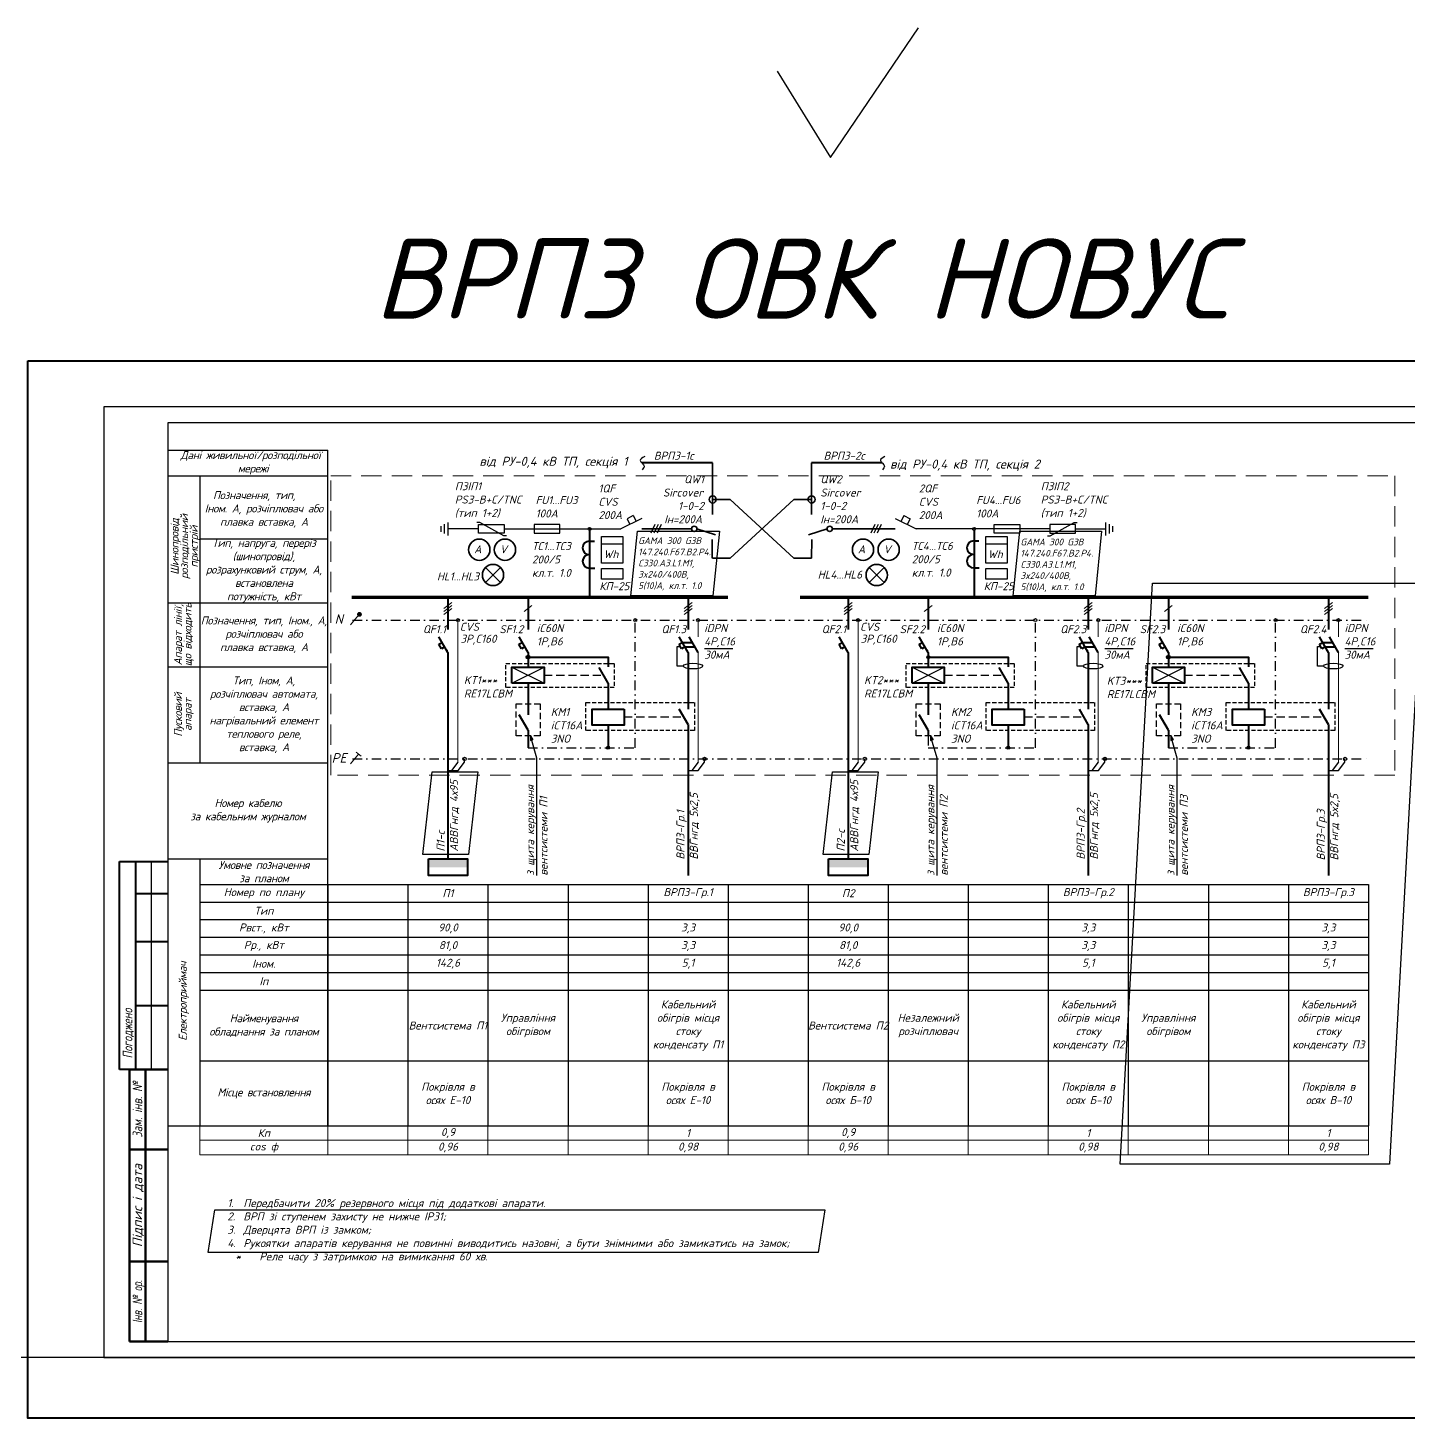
# Model space of a CAD drawing. Header units: millimetres. Extents: x -122434 to 1506205, y -201405 to 386015.
# Drawn here: x 105459 to 148573, y 152711 to 196144 of the extents above; entities that cross this region are included whole.
import ezdxf
from ezdxf.enums import TextEntityAlignment as Align

# ---------------------------------------------------------------- set-up
doc = ezdxf.new("R2010")
doc.units = ezdxf.units.MM
doc.linetypes.add('DASHDOTX2', pattern=[2, 1, -0.5, 0, -0.5])
doc.linetypes.add('DASHED', pattern=[9.525, 6.35, -3.175])
doc.layers.get('Defpoints').update_dxf_attribs({"color": 4})
for name, color, linetype in [('Cхема', 7, 'Continuous'), ('E_Зміни', 7, 'Continuous'), ('Схема', 7, 'Continuous')]:
    doc.layers.add(name, color=color, linetype=linetype)
doc.layers.add('Рамка внешняя', color=4, linetype='Continuous', lineweight=30, plot=False)
doc.styles.add('GOST 2.304', font='isocpeui.ttf')
doc.styles.add('ICO', font='isocpeui.ttf')
doc.styles.add('ГОСТ 2.304', font='isocpeui.ttf')
doc.styles.add('СГЕНЕРИР_СТИЛЬ_7', font='isocpeui.ttf')

# ---------------------------------------------------------------- blocks, each defined once
blk = doc.blocks.new('*T50')
at = {"color": 0, "lineweight": -2, "transparency": 16777216}
for p, q in [((0, 0), (4000, 0)), ((0, 0), (0, -7540)), ((4000, 0), (4000, -7540)), ((9000, 0), (14000, 0)), ((11500, 0), (11500, -7540)), ((14000, 0), (14000, -7540)), ((21500, 0), (26500, 0)), ((24000, 0), (24000, -7540)), ((26500, 0), (26500, -7540)), ((29000, 0), (34000, 0)), ((31500, 0), (31500, -7540)), ((34000, 0), (34000, -7540)), ((0, -550), (36500, -550)), ((6500, -550), (6500, -2200)), ((9000, -550), (9000, -2200)), ((16500, -550), (16500, -2200)), ((19000, -550), (19000, -2200)), ((21500, -550), (21500, -2200)), ((29000, -550), (29000, -2200)), ((36500, -550), (36500, -2200)), ((0, -1100), (36500, -1100)), ((0, -1650), (36500, -1650)), ((0, -2200), (36500, -2200)), ((0, -2750), (4000, -2750)), ((6500, -2750), (6500, -7540)), ((9000, -2750), (14000, -2750)), ((9000, -2750), (9000, -7540)), ((16500, -2750), (16500, -7540)), ((19000, -2750), (19000, -5515)), ((21500, -2750), (26500, -2750)), ((21500, -2750), (21500, -7540)), ((29000, -2750), (34000, -2750)), ((29000, -2750), (29000, -7540)), ((36500, -2750), (36500, -7540)), ((0, -3300), (36500, -3300)), ((0, -5515), (19000, -5515)), ((21500, -5515), (36500, -5515)), ((0, -7540), (36500, -7540))]:
    blk.add_line(p, q, dxfattribs=at)
at = {"color": 0, "linetype": 'ByBlock', "lineweight": -2, "transparency": 16777216}
for p, q in [((4000, 0), (9000, 0)), ((6500, 0), (6500, -550)), ((9000, 0), (9000, -550)), ((14000, 0), (21500, 0)), ((16500, 0), (16500, -550)), ((19000, 0), (19000, -550)), ((21500, 0), (21500, -550)), ((26500, 0), (29000, 0)), ((29000, 0), (29000, -550)), ((34000, 0), (36500, 0)), ((36500, 0), (36500, -550)), ((6500, -2200), (6500, -2750)), ((9000, -2200), (9000, -2750)), ((16500, -2200), (16500, -2750)), ((19000, -2200), (19000, -2750)), ((21500, -2200), (21500, -2750)), ((29000, -2200), (29000, -2750)), ((36500, -2200), (36500, -2750)), ((4000, -2750), (9000, -2750)), ((14000, -2750), (21500, -2750)), ((26500, -2750), (29000, -2750)), ((34000, -2750), (36500, -2750)), ((19000, -5515), (21500, -5515)), ((19000, -5515), (19000, -7540))]:
    blk.add_line(p, q, dxfattribs=at)
at = {"layer": 'Defpoints', "color": 8, "linetype": 'ByBlock', "lineweight": 0, "transparency": 16777216}
for p, q in [((0, -7540), (0, -8447)), ((4000, -7540), (4000, -8447)), ((6500, -7540), (6500, -8447)), ((9000, -7540), (9000, -8447)), ((11500, -7540), (11500, -8447)), ((14000, -7540), (14000, -8447)), ((16500, -7540), (16500, -8447)), ((19000, -7540), (19000, -8447)), ((21500, -7540), (21500, -8447)), ((24000, -7540), (24000, -8447)), ((26500, -7540), (26500, -8447)), ((29000, -7540), (29000, -8447)), ((31500, -7540), (31500, -8447)), ((34000, -7540), (34000, -8447)), ((36500, -7540), (36500, -8447)), ((0, -7994), (36500, -7994)), ((0, -8447), (36500, -8447))]:
    blk.add_line(p, q, dxfattribs=at)
at = {"color": 0, "transparency": 16777216, "char_height": 250, "attachment_point": 5, "style": 'ГОСТ 2.304'}
for s, insert, width in [('Номер по плану', (2000, -275), 3880), ('П1', (7750, -275), 2380), ('ВРП3-Гр.1', (15250, -275), 2380), ('П2', (20250, -275), 2380), ('ВРП3-Гр.2', (27750, -275), 2380), ('ВРП3-Гр.3', (35250, -275), 2380), ('Тип', (2000, -825), 3880), ('Рвст., кВт', (2000, -1375), 3880), ('90,0', (7750, -1375), 2380), ('3,3', (15250, -1375), 2380), ('90,0', (20250, -1375), 2380), ('3,3', (27750, -1375), 2380), ('3,3', (35250, -1375), 2380), ('Рр., кВт', (2000, -1925), 3880), ('81,0', (7750, -1925), 2380), ('3,3', (15250, -1925), 2380), ('81,0', (20250, -1925), 2380), ('3,3', (27750, -1925), 2380), ('3,3', (35250, -1925), 2380), ('Іном.', (2000, -2475), 3880), ('142,6', (7750, -2475), 2380), ('5,1', (15250, -2475), 2380), ('142,6', (20250, -2475), 2380), ('5,1', (27750, -2475), 2380), ('5,1', (35250, -2475), 2380), ('Іп', (2000, -3025), 3880), ('Кабельний обігрів місця стоку конденсату П1', (15250, -4408), 2380), ('Кабельний обігрів місця стоку конденсату П2', (27750, -4408), 2380), ('Кабельний обігрів місця стоку конденсату П3', (35250, -4408), 2380), ('{\\T0.95;\\C7;Найменування обладнання за планом}', (2000, -4408), 3880), ('Вентсистема П1', (7750, -4408), 2380), ('Управління обігрівом ', (10250, -4408), 2380), ('Вентсистема П2', (20250, -4408), 2380), ('Незалежний розчіплювач', (22750, -4408), 2380), ('Управління обігрівом ', (30250, -4408), 2380), ('{\\T0.95;\\C7;Місце встановлення}', (2000, -6528), 3880), ('Покрівля в осях E-10', (7750, -6528), 2380), ('Покрівля в осях E-10', (15250, -6528), 2380), ('Покрівля в осях Б-10', (20250, -6528), 2380), ('Покрівля в осях Б-10', (27750, -6528), 2380), ('Покрівля в осях В-10', (35250, -6528), 2380)]:
    blk.add_mtext(s, dxfattribs=dict(at, insert=insert, width=width))
at = {"color": 7, "true_color": 0xffffff, "transparency": 16777216, "char_height": 250, "attachment_point": 5, "style": 'ГОСТ 2.304'}
for s, insert, width in [('Кп', (2000, -7767), 3880), ('0,9', (7750, -7767), 2380), ('1', (15250, -7767), 2380), ('0,9', (20250, -7767), 2380), ('1', (27750, -7767), 2380), ('1', (35250, -7767), 2380), ('cos ф', (2000, -8220), 3880), ('0,96', (7750, -8220), 2380), ('0,98', (15250, -8220), 2380), ('0,96', (20250, -8220), 2380), ('0,98', (27750, -8220), 2380), ('0,98', (35250, -8220), 2380)]:
    blk.add_mtext(s, dxfattribs=dict(at, insert=insert, width=width))
blk = doc.blocks.new('*U160')
at = {"color": 0, "lineweight": 40}
for p, q in [((0, 0), (0, -1005)), ((0, -1720), (-280, -1240)), ((-284, -1468), (-180, -1408)), ((-204, -1607), (-284, -1468)), ((-100, -1547), (-204, -1607))]:
    blk.add_line(p, q, dxfattribs=at)
at = {"color": 0, "lineweight": 13}
for p, q in [((-124, -348), (124, -163)), ((-124, -441), (124, -256)), ((-124, -533), (124, -348))]:
    blk.add_line(p, q, dxfattribs=at)
at = {"color": 0, "lineweight": 9}
for p, q in [((311, -711), (311, -1240)), ((311, -1240), (311, -1720)), ((311, -2461), (311, -1720)), ((311, -2941), (311, -2461)), ((311, -5151), (311, -2941))]:
    blk.add_line(p, q, dxfattribs=at)
at = {"lineweight": 40}
for p, q in [((0, -1720), (0, -2226)), ((0, -2226), (0, -2941)), ((0, -2941), (0, -4529))]:
    blk.add_line(p, q, dxfattribs=at)
at = {"color": 0}
blk.add_circle((311, -711), 46.3, dxfattribs=at)
at = {"color": 0, "lineweight": 40}
blk.add_point((-37, -1659), dxfattribs=at)
at = {"lineweight": 50, "style": 'ГОСТ 2.304'}
for tag, p in [('ТYPE', (369, -1046)), ('CURRENT', (391, -1419))]:
    blk.add_attdef(tag, p, '', height=250, dxfattribs=at)
at = {"style": 'ГОСТ 2.304'}
blk.add_attdef('QF', text='', height=250, dxfattribs=at).set_placement((-61, -997), align=Align.MIDDLE_RIGHT)
blk = doc.blocks.new('Рамка А4х3')
at = {"lineweight": 40}
for p, q in [((4.94, 90), (4.94, 155)), ((4.94, 155), (19.94, 155)), ((9.94, 155), (9.94, 90)), ((9.94, 145), (19.94, 145)), ((9.94, 130), (19.94, 130)), ((9.94, 110), (19.94, 110)), ((19.94, 90), (4.94, 90))]:
    blk.add_line(p, q, dxfattribs=at)
at = {"lineweight": 25}
blk.add_line((14.94, 90), (14.94, 155), dxfattribs=at)
at = {"linetype": 'Continuous', "lineweight": 60}
for p, q in [((8, 5), (8, 90)), ((8, 90), (20, 90)), ((8, 90), (20, 90)), ((13, 5), (13, 90)), ((8, 65), (20, 65)), ((8, 30), (20, 30)), ((20, 5), (8, 5))]:
    blk.add_line(p, q, dxfattribs=at)
at = {"lineweight": 30, "ltscale": 100}
blk.add_lwpolyline([(20, 5), (625, 5), (625, 292), (20, 292)], close=True, dxfattribs=at)
at = {"layer": 'Рамка внешняя', "ltscale": 100}
blk.add_lwpolyline([(0, 0), (630, 0), (630, 297), (0, 297)], close=True, dxfattribs=at)
at = {"linetype": 'Continuous', "lineweight": 25, "style": 'СГЕНЕРИР_СТИЛЬ_7'}
for s, width, p in [('Погоджено', 0.8, (7.44, 101.27)), ('Зам. інв. №', 0.8, (10.5, 77.5)), ('Інв. № ор.', 0.7, (10.5, 17.5))]:
    blk.add_text(s, height=3, rotation=90, dxfattribs=dict(at, width=width)).set_placement(p, align=Align.MIDDLE_CENTER)
blk.add_text('Підпис і дата', height=3, rotation=90, dxfattribs=at).set_placement((10.5, 47.5), align=Align.MIDDLE_CENTER)
at = {"layer": 'Схема', "linetype": 'Continuous', "style": 'ГОСТ 2.304'}
blk.add_text('А4х3', height=2.5, dxfattribs=at).set_placement((606.77, 1.24))

msp = doc.modelspace()

# ---------------------------------------------------------------- hatches: boundary and pattern name
at = {"lineweight": 40}
h = msp.add_hatch(color=256, dxfattribs=at)
h.dxf.hatch_style = 1
h.paths.add_polyline_path([(117969, 170185), (117969, 169922), (119194, 169922), (119194, 170185)])
h = msp.add_hatch(color=256, dxfattribs=at)
h.dxf.hatch_style = 1
h.paths.add_polyline_path([(130469, 170185), (130469, 169922), (131694, 169922), (131694, 170185)])

# ---------------------------------------------------------------- linework, layer by layer
at = {"color": 7, "ltscale": 300}
for p, q in [((109832, 182952), (109832, 161842)), ((109832, 182952), (114832, 182952)), ((114832, 161842), (114832, 182952)), ((109832, 182152), (114832, 182152)), ((110832, 182152), (110832, 178185)), ((110832, 180185), (114832, 180185)), ((109832, 178185), (114832, 178185)), ((110832, 178185), (110832, 176185)), ((109832, 176185), (114832, 176185)), ((110832, 176185), (110832, 173185)), ((109832, 173185), (114832, 173185)), ((109832, 170185), (114832, 170185)), ((110832, 170185), (110832, 161842)), ((109832, 161842), (114832, 161842))]:
    msp.add_line(p, q, dxfattribs=at)
at = {"lineweight": 40, "ltscale": 300}
for p, q in [((126842, 182552), (124638, 182552)), ((132141, 182552), (129938, 182552)), ((123007, 180445), (123007, 178354)), ((135012, 180445), (135012, 178354)), ((121082, 178354), (121082, 177350)), ((133582, 178354), (133582, 177350)), ((141082, 178354), (141082, 177350)), ((120798, 176886), (120902, 176946)), ((120878, 176748), (120798, 176886)), ((121082, 176634), (120802, 177114)), ((120982, 176808), (120878, 176748)), ((133298, 176886), (133402, 176946)), ((133378, 176748), (133298, 176886)), ((133582, 176634), (133302, 177114)), ((133482, 176808), (133378, 176748)), ((140798, 176886), (140902, 176946)), ((140878, 176748), (140798, 176886)), ((141082, 176634), (140802, 177114)), ((140982, 176808), (140878, 176748)), ((121082, 176634), (121082, 176176)), ((133582, 176634), (133582, 176176)), ((141082, 176634), (141082, 176176)), ((123582, 175676), (123302, 176156)), ((136082, 175676), (135802, 176156)), ((143582, 175676), (143302, 176156)), ((121082, 175676), (121082, 174686)), ((123582, 175676), (123582, 174863)), ((133582, 175676), (133582, 174686)), ((136082, 175676), (136082, 174863)), ((141082, 175676), (141082, 174686)), ((143582, 175676), (143582, 174863)), ((121082, 174206), (120802, 174686)), ((126082, 174383), (125802, 174863)), ((133582, 174206), (133302, 174686)), ((138582, 174383), (138302, 174863)), ((141082, 174206), (140802, 174686)), ((146082, 174383), (145802, 174863)), ((121082, 174206), (121082, 173656)), ((123582, 174363), (123582, 173656)), ((126082, 174383), (126082, 169659)), ((133582, 174206), (133582, 174026)), ((136082, 174363), (136082, 173656)), ((138582, 174383), (138582, 169659)), ((141082, 174206), (141082, 173656)), ((143582, 174363), (143582, 173656)), ((146082, 174383), (146082, 169659)), ((118582, 173825), (118582, 170185)), ((131082, 173825), (131082, 170185)), ((117969, 170185), (119194, 170185)), ((130469, 170185), (131694, 170185))]:
    msp.add_line(p, q, dxfattribs=at)
at = {"color": 7, "lineweight": 30, "ltscale": 300}
for p, q in [((119574, 180693), (119485, 180693)), ((120324, 180279), (119574, 180693)), ((137395, 180279), (138144, 180693)), ((138144, 180693), (138234, 180693)), ((119535, 180492), (118591, 180492)), ((120413, 180279), (120324, 180279)), ((120335, 180492), (123984, 180492)), ((137384, 180492), (133210, 180492)), ((137305, 180279), (137395, 180279)), ((138183, 180492), (139127, 180492)), ((123382, 180023), (124041, 180023)), ((135386, 180023), (136046, 180023))]:
    msp.add_line(p, q, dxfattribs=at)
at = {"color": 0, "lineweight": 30, "ltscale": 300}
for p, q in [((124639, 180819), (123984, 180492)), ((124369, 180906), (124174, 180809)), ((124174, 180809), (124263, 180631)), ((124369, 180906), (124458, 180728)), ((132551, 180819), (133205, 180492)), ((132821, 180906), (132732, 180728)), ((132821, 180906), (133015, 180809)), ((133015, 180809), (132926, 180631)), ((123007, 178354), (123007, 180492))]:
    msp.add_line(p, q, dxfattribs=at)
at = {"color": 0, "ltscale": 300}
for p, q in [((125047, 180623), (124916, 180361)), ((125145, 180623), (125014, 180361)), ((125243, 180623), (125112, 180361)), ((131919, 180623), (131788, 180361)), ((132017, 180623), (131886, 180361)), ((132115, 180623), (131984, 180361))]:
    msp.add_line(p, q, dxfattribs=at)
at = {"color": 7, "lineweight": 40, "ltscale": 300}
for p, q in [((122997, 180108), (123161, 180108)), ((135002, 180113), (135166, 180113)), ((122997, 179268), (123167, 179268)), ((135002, 179272), (135172, 179272))]:
    msp.add_line(p, q, dxfattribs=at)
at = {"lineweight": 13, "ltscale": 300}
for p, q in [((120957, 177914), (121206, 178099)), ((133457, 177914), (133706, 178099)), ((140957, 177914), (141206, 178099))]:
    msp.add_line(p, q, dxfattribs=at)
at = {"color": 0, "lineweight": 13}
for p, q in [((125957, 178006), (126206, 178191)), ((125957, 177914), (126206, 178099)), ((138457, 178006), (138706, 178191)), ((138457, 177914), (138706, 178099)), ((145957, 178006), (146206, 178191)), ((145957, 177914), (146206, 178099)), ((125957, 177821), (126206, 178006)), ((138457, 177821), (138706, 178006)), ((145957, 177821), (146206, 178006))]:
    msp.add_line(p, q, dxfattribs=at)
at = {"color": 0, "lineweight": 40}
for p, q in [((126082, 178354), (126082, 177350)), ((138582, 178354), (138582, 177350)), ((146082, 178354), (146082, 177350)), ((125798, 176886), (125902, 176946)), ((125878, 176748), (125798, 176886)), ((126082, 176634), (125802, 177114)), ((125982, 176808), (125878, 176748)), ((125900, 176945), (126211, 176945)), ((125982, 176808), (126292, 176808)), ((126393, 176634), (126113, 177114)), ((138298, 176886), (138402, 176946)), ((138378, 176748), (138298, 176886)), ((138582, 176634), (138302, 177114)), ((138482, 176808), (138378, 176748)), ((138400, 176945), (138711, 176945)), ((138482, 176808), (138792, 176808)), ((138893, 176634), (138613, 177114)), ((145798, 176886), (145902, 176946)), ((145878, 176748), (145798, 176886)), ((146082, 176634), (145802, 177114)), ((145982, 176808), (145878, 176748)), ((145900, 176945), (146211, 176945)), ((145982, 176808), (146292, 176808)), ((146393, 176634), (146113, 177114))]:
    msp.add_line(p, q, dxfattribs=at)
at = {"color": 0, "linetype": 'DASHDOTX2', "ltscale": 300}
msp.add_line((115600, 177643), (147332, 177643), dxfattribs=at)
at = {"color": 0, "lineweight": 9}
for p, q in [((126393, 177643), (126393, 177114)), ((138893, 177643), (138893, 177114)), ((146393, 177643), (146393, 177114)), ((126393, 175893), (126393, 176634)), ((138893, 175893), (138893, 176634)), ((146393, 175893), (146393, 176634)), ((126393, 175413), (126393, 175893)), ((138893, 175413), (138893, 175893)), ((146393, 175413), (146393, 175893)), ((126393, 173203), (126393, 175413)), ((138893, 173203), (138893, 175413)), ((146393, 173203), (146393, 175413))]:
    msp.add_line(p, q, dxfattribs=at)
at = {"lineweight": 40}
for p, q in [((126082, 176634), (126082, 176128)), ((138582, 176634), (138582, 176128)), ((146082, 176634), (146082, 176128)), ((126082, 176128), (126082, 174863)), ((138582, 176128), (138582, 174863)), ((146082, 176128), (146082, 174863))]:
    msp.add_line(p, q, dxfattribs=at)
for p, q in [((126598, 176753), (127483, 176753)), ((139098, 176753), (139983, 176753)), ((146598, 176753), (147483, 176753))]:
    msp.add_line(p, q)
at = {"linetype": 'DASHDOTX2', "ltscale": 300}
msp.add_line((115600, 173304), (147332, 173305), dxfattribs=at)
at = {"ltscale": 300}
for p, q in [((119099, 173204), (119099, 173304)), ((131599, 173204), (131599, 173304)), ((118573, 172944), (118896, 172944)), ((118893, 173203), (118695, 172944)), ((118896, 172944), (119099, 173204)), ((131073, 172944), (131396, 172944)), ((131393, 173203), (131195, 172944)), ((131396, 172944), (131599, 173204))]:
    msp.add_line(p, q, dxfattribs=at)
at = {"color": 0, "ltscale": 200}
for p, q in [((126599, 173204), (126599, 173304)), ((139099, 173204), (139099, 173304)), ((146599, 173204), (146599, 173304)), ((126082, 172944), (126396, 172944)), ((126393, 173203), (126195, 172944)), ((126396, 172944), (126599, 173204)), ((138582, 172944), (138896, 172944)), ((138893, 173203), (138695, 172944)), ((138896, 172944), (139099, 173204)), ((146082, 172944), (146396, 172944)), ((146393, 173203), (146195, 172944)), ((146396, 172944), (146599, 173204))]:
    msp.add_line(p, q, dxfattribs=at)
msp.add_xline((1302, 154602), (-1, 0))
at = {"color": 3}
msp.add_lwpolyline([(128867, 194794), (130529, 192095), (133282, 196144)], dxfattribs=at)
at = {"color": 6, "lineweight": 40}
msp.add_lwpolyline([(105459, 185736), (172740, 185736), (172740, 152711), (105459, 152711)], close=True, dxfattribs=at)
at = {"linetype": 'DASHED', "lineweight": 18, "ltscale": 100}
msp.add_lwpolyline([(114922, 182152), (148155, 182152), (148155, 172795), (114922, 172795)], close=True, dxfattribs=at)
at = {"color": 7, "lineweight": 30, "ltscale": 100}
for points in [[(118591, 180288), (118591, 180695)], [(139127, 180288), (139127, 180695)], [(118365, 180403), (118365, 180580)], [(118478, 180346), (118478, 180638)], [(139240, 180346), (139240, 180638)], [(139353, 180403), (139353, 180580)]]:
    msp.add_lwpolyline(points, dxfattribs=at)
for points in [[(119535, 180355), (119535, 180629), (120335, 180629), (120335, 180355)], [(122078, 180355), (122078, 180629), (121278, 180629), (121278, 180355)], [(123382, 180251), (124041, 180251), (124041, 179418), (123382, 179418)], [(135386, 180251), (136046, 180251), (136046, 179418), (135386, 179418)], [(135641, 180355), (135641, 180629), (136440, 180629), (136440, 180355)], [(138183, 180355), (138183, 180629), (137384, 180629), (137384, 180355)], [(123382, 179251), (124041, 179251), (124041, 178925), (123382, 178925)], [(135386, 179251), (136046, 179251), (136046, 178925), (135386, 178925)]]:
    msp.add_lwpolyline(points, close=True, dxfattribs=at)
at = {"lineweight": 40, "ltscale": 100, "const_width": 100}
for points in [[(115575, 178354), (127329, 178354)], [(129575, 178354), (147332, 178354)]]:
    msp.add_lwpolyline(points, dxfattribs=at)
at = {"lineweight": 20, "ltscale": 100}
for points in [[(115792, 177793), (115535, 177493)], [(115791, 173455), (115535, 173155)], [(115788, 173458), (115869, 173394), (115714, 173515)]]:
    msp.add_lwpolyline(points, dxfattribs=at)
at = {"lineweight": 9, "ltscale": 100, "const_width": 75}
msp.add_lwpolyline([(115780, 177821, 1), (115855, 177821, 1)], format="xyb", close=True, dxfattribs=at)
at = {"color": 0, "linetype": 'DASHDOTX2', "ltscale": 300}
for points in [[(121082, 174026), (121082, 173656), (124432, 173656), (124432, 177643)], [(133582, 174026), (133582, 173656), (136932, 173656), (136932, 177643)], [(141082, 174026), (141082, 173656), (144432, 173656), (144432, 177643)]]:
    msp.add_lwpolyline(points, dxfattribs=at)
at = {"color": 0}
for points in [[(125931, 176205), (125736, 176205), (125736, 176817), (125838, 176817)], [(138431, 176205), (138236, 176205), (138236, 176817), (138338, 176817)], [(145931, 176205), (145736, 176205), (145736, 176817), (145838, 176817)]]:
    msp.add_lwpolyline(points, dxfattribs=at)
at = {"lineweight": 40, "ltscale": 300}
for points in [[(121082, 176485), (123582, 176485), (123582, 176181)], [(133582, 176485), (136082, 176485), (136082, 176181)], [(141082, 176485), (143582, 176485), (143582, 176181)]]:
    msp.add_lwpolyline(points, dxfattribs=at)
at = {"linetype": 'DASHED', "ltscale": 20}
for points in [[(120392, 176288), (123771, 176288), (123771, 175540), (120392, 175540)], [(132892, 176288), (136271, 176288), (136271, 175540), (132892, 175540)], [(140392, 176288), (143771, 176288), (143771, 175540), (140392, 175540)], [(122892, 175065), (126278, 175065), (126278, 174193), (122892, 174193)], [(135392, 175065), (138778, 175065), (138778, 174193), (135392, 174193)], [(142892, 175065), (146278, 175065), (146278, 174193), (142892, 174193)]]:
    msp.add_lwpolyline(points, close=True, dxfattribs=at)
at = {"lineweight": 40, "ltscale": 100}
for points in [[(120582, 175676), (120582, 176176), (121582, 176176), (121582, 175676)], [(133082, 175676), (133082, 176176), (134082, 176176), (134082, 175676)], [(140582, 175676), (140582, 176176), (141582, 176176), (141582, 175676)], [(124082, 174863), (124082, 174363), (123082, 174363), (123082, 174863)], [(136582, 174863), (136582, 174363), (135582, 174363), (135582, 174863)], [(144082, 174863), (144082, 174363), (143082, 174363), (143082, 174863)]]:
    msp.add_lwpolyline(points, close=True, dxfattribs=at)
for points in [[(120582, 175676), (121582, 176176)], [(120582, 176176), (121582, 175676)], [(133082, 175676), (134082, 176176)], [(133082, 176176), (134082, 175676)], [(140582, 175676), (141582, 176176)], [(140582, 176176), (141582, 175676)], [(121358, 169659), (121358, 173331), (121155, 174026), (121155, 173876)], [(121155, 174026), (121155, 173876), (121196, 173888)], [(121155, 174026), (121236, 173899), (121196, 173888)], [(133858, 169659), (133858, 173331), (133655, 174026), (133655, 173876)], [(133655, 174026), (133655, 173876), (133696, 173888)], [(133655, 174026), (133736, 173899), (133696, 173888)], [(141155, 174026), (141155, 173876), (141196, 173888)], [(141155, 174026), (141236, 173899), (141196, 173888)], [(141358, 169659), (141358, 173331), (141155, 174026), (141155, 173876)]]:
    msp.add_lwpolyline(points)
at = {"linetype": 'DASHED', "ltscale": 40}
for points in [[(121582, 175926), (123436, 175926)], [(134082, 175926), (135936, 175926)], [(141582, 175926), (143436, 175926)], [(124082, 174623), (125942, 174623)], [(136582, 174623), (138442, 174623)], [(144082, 174623), (145942, 174623)]]:
    msp.add_lwpolyline(points, dxfattribs=at)
at = {"linetype": 'DASHED', "ltscale": 30}
for points in [[(120707, 175026), (121457, 175026), (121457, 174026), (120707, 174026)], [(133207, 175026), (133957, 175026), (133957, 174026), (133207, 174026)], [(140707, 175026), (141457, 175026), (141457, 174026), (140707, 174026)]]:
    msp.add_lwpolyline(points, close=True, dxfattribs=at)
at = {"color": 7, "lineweight": 40, "ltscale": 100}
for points in [[(117969, 170185), (119194, 170185), (119194, 169659), (117969, 169659)], [(130469, 170185), (131694, 170185), (131694, 169659), (130469, 169659)]]:
    msp.add_lwpolyline(points, close=True, dxfattribs=at)
at = {"color": 0, "lineweight": 30}
for centre in [(123007, 180492, 0), (135012, 180492, 0)]:
    msp.add_circle(centre, 46.3, dxfattribs=at)
at = {"color": 0}
for centre, radius in [((124432, 177643), 46.3), ((126393, 177643), 46.3), ((136932, 177643), 46.3), ((138893, 177643), 46.3), ((144432, 177643), 46.3), ((146393, 177643), 46.3), ((133582, 176485), 46.3), ((123582, 173656), 46.3), ((126599, 173304), 51.8), ((136082, 173656), 46.3), ((139099, 173304), 51.8), ((143582, 173656), 46.3), ((146599, 173304), 51.8)]:
    msp.add_circle(centre, radius, dxfattribs=at)
at = {"lineweight": 40, "ltscale": 300}
for centre in [(121082, 176485), (141082, 176485)]:
    msp.add_circle(centre, 46.3, dxfattribs=at)
for centre in [(119099, 173304), (131599, 173304)]:
    msp.add_circle(centre, 51.8)
at = {"color": 7, "lineweight": 40}
for centre in [(122997, 179897, 0), (135002, 179902, 0), (122997, 179478, 0), (135002, 179483, 0)]:
    msp.add_arc(centre, 211, 90, 270, dxfattribs=at)
at = {"color": 0}
for centre in [(126235, 176205), (138735, 176205), (146235, 176205)]:
    msp.add_ellipse(centre, major_axis=(-304, 0), ratio=0.29336, dxfattribs=at)
at = {"color": 7}
for points in [[(124728, 182750, 0), (124584, 182627, 0), (124712, 182447, 0), (124648, 182340, 0)], [(132231, 182750, 0), (132087, 182627, 0), (132215, 182447, 0), (132151, 182340, 0)]]:
    msp.add_spline(points, degree=3, dxfattribs=at)
at = {"lineweight": 40}
for p in [(121045, 176696), (133545, 176696), (141045, 176696)]:
    msp.add_point(p, dxfattribs=at)
at = {"color": 0, "lineweight": 40}
for p in [(126045, 176696), (138545, 176696), (146045, 176696)]:
    msp.add_point(p, dxfattribs=at)
at = {"layer": 'Cхема', "lineweight": 35}
for p, q in [((126842, 182552), (126842, 180944)), ((129938, 182552), (129938, 180944)), ((126838, 181410), (127394, 181410)), ((127394, 181410), (129386, 179573)), ((129386, 181410), (127394, 179573)), ((129938, 181410), (129386, 181410)), ((126190, 180492), (124639, 180492)), ((126940, 180300), (126357, 180492)), ((129839, 180300), (130423, 180492)), ((130589, 180492), (132551, 180492)), ((126829, 180158), (126829, 179573)), ((129951, 180158), (129941, 179573)), ((126842, 179573), (127394, 179573)), ((129941, 179573), (129386, 179573)), ((120224, 178816), (119755, 179284)), ((119755, 178816), (120224, 179284)), ((132209, 178816), (131740, 179284)), ((131740, 178816), (132209, 179284))]:
    msp.add_line(p, q, dxfattribs=at)
for centre, radius in [((126851, 181410, 0), 111), ((126851, 181410, 0), 111), ((129938, 181410, 0), 111), ((129938, 181410, 0), 111), ((126273, 180492, 0), 83.3), ((130506, 180492, 0), 83.3), ((119560, 179840), 332), ((120362, 179840), 332), ((131545, 179840), 332), ((132347, 179840), 332), ((119989, 179050), 332), ((131974, 179050), 332)]:
    msp.add_circle(centre, radius, dxfattribs=at)
at = {"layer": 'E_Зміни', "color": 1, "elevation": 0}
for points in [[(124502, 180422), (127058, 180422), (126855, 178403), (124298, 178403)], [(136442, 180422), (138998, 180422), (138795, 178403), (136238, 178403)]]:
    msp.add_lwpolyline(points, close=True, dxfattribs=at)
at = {"layer": 'E_Зміни', "color": 1}
for points in [[(140585, 178796), (148991, 178796), (147985, 160650), (139579, 160650)], [(118092, 172898), (119515, 172898), (119222, 170317), (117799, 170317)], [(130592, 172898), (132015, 172898), (131722, 170317), (130299, 170317)], [(111304, 159218), (130354, 159218), (130143, 157885), (111093, 157885)]]:
    msp.add_lwpolyline(points, close=True, dxfattribs=at)

# ---------------------------------------------------------------- block references
at = {"xscale": 100, "yscale": 100, "zscale": 100}
msp.add_blockref('Рамка А4х3', (107832, 154602), dxfattribs=at)
at = {"lineweight": 50}
for p, values in [((118582, 178354), {'QF': 'QF1.1', 'ТYPE': 'CVS', 'CURRENT': '3P,C160'}), ((131082, 178354), {'QF': 'QF2.1', 'ТYPE': 'CVS', 'CURRENT': '3P,C160'})]:
    msp.add_blockref('*U160', p, dxfattribs=at).add_auto_attribs(values)
msp.add_blockref('*T50', (110832, 169385))

# ---------------------------------------------------------------- texts
at = {"color": 6, "lineweight": 40, "style": 'GOST 2.304'}
msp.add_text('ВРП3 ОВК НОВУС', height=2500, dxfattribs=at).set_placement((116273, 187059))
at = {"color": 0, "lineweight": 40}
for s, height, style, p in [('ВРП3-1с', 250, 'GOST 2.304', (125014, 182651, 0)), ('ВРП3-2с', 250, 'GOST 2.304', (130314, 182651, 0)), ('від РУ-0,4 кВ ТП, секція 1', 281.25, 'ГОСТ 2.304', (119564, 182462, 0)), ('від РУ-0,4 кВ ТП, секція 2', 281.25, 'ГОСТ 2.304', (132390, 182375, 0))]:
    msp.add_text(s, height=height, dxfattribs=dict(at, style=style)).set_placement(p)
at = {"color": 7, "lineweight": 40, "style": 'ГОСТ 2.304'}
for s, p in [('А', (119401, 179730)), ('V', (120203, 179730)), ('Wh', (123440, 179576, 0)), ('А', (131386, 179730)), ('V', (132188, 179730)), ('Wh', (135444, 179576, 0)), ('HL1...HL3', (118239, 178880)), ('HL4...HL6', (130132, 178938))]:
    msp.add_text(s, height=250, dxfattribs=at).set_placement(p)
at = {"color": 0, "lineweight": 9, "style": 'ICO'}
for s, p in [('N', (115042, 177524)), ('PE', (114949, 173186))]:
    msp.add_text(s, height=300, dxfattribs=at).set_placement(p)
at = {"lineweight": 40, "style": 'GOST 2.304'}
for s, p in [('SF1.2', (120188, 177232)), ('SF2.2', (132688, 177232)), ('SF2.3', (140188, 177232))]:
    msp.add_text(s, height=250, dxfattribs=at).set_placement(p)
at = {"color": 7, "linetype": 'Continuous', "char_height": 250, "style": 'ГОСТ 2.304'}
for s, insert, width, attachment_point in [('{\\T0.95;Дані живильної/розподільної\\P мережі}', (112422, 182552, 0), 5000, 5), ('\\pi1820.9;{\\C256;QW1\\P\\pi1159.8;Sircover\\P\\pi1630.4;1-0-2\\P\\pi1199.2;Iн=200А}', (124137, 181416, 0), 2434.76, 4), ('{\\C256;QW2\\PSircover\\P1-0-2\\PIн=200А}', (130212, 181416, 0), 1827.7, 4), ('{\\T0.95;Позначення, тип,     Iном. А, розчіплювач або \\Pплавка вставка, А}', (112832, 181100, 0), 4000, 5), ('{\\C256;ПЗІП1\\PPS3-B+C/TNC\\P(тип 1+2)}', (118796, 181394, 0), 4000, 4), ('{\\C256;1QF\\PCVS\\P200А}', (123280, 181337, 0), 4000, 4), ('{\\C256;2QF\\PCVS\\P200А}', (133288, 181337, 0), 4000, 4), ('{\\C256;ПЗІП2\\PPS3-B+C/TNC\\P(тип 1+2)}', (137095, 181394, 0), 4000, 4), ('{\\C256;FU1...FU3\\P100А }', (121319, 181180, 0), 1387.26, 4), ('{\\C256;FU4...FU6\\P100А }', (135081, 181180, 0), 1387.26, 4), ('{\\T0.95;Тип, напруга, переріз (шинопровід), розрахунковий струм, А, встановлена \\Pпотужність, кВт}', (112832, 179185, 0), 4000, 5), ('{\\T0.95;Позначення, тип, Iном., А, розчіплювач або \\Pплавка вставка, А}', (112832, 177185, 0), 4000, 5), ('{\\T0.95;Тип, Iном, А,\\Pрозчіплювач автомата,\\Pвставка, А\\Pнагрівальний елемент теплового реле,\\Pвставка, А}', (112832, 174685, 0), 4000, 5), ('{\\T0.95;Номер кабелю \\Pза кабельним журналом}', (112332, 171685, 0), 5000, 5), ('{\\T0.95;Умовне позначення \\Pза планом}', (112832, 169785, 0), 4000, 5)]:
    msp.add_mtext(s, dxfattribs=dict(at, insert=insert, width=width, attachment_point=attachment_point))
at = {"color": 7, "linetype": 'Continuous', "char_height": 250, "attachment_point": 5, "rotation": 90, "line_spacing_factor": 0.72, "style": 'ГОСТ 2.304'}
for s, insert, width in [('{\\T0.95;Шинопровід\\Pрозподільний \\Pпристрій}', (110377, 179935, 0), 3500), ('{\\T0.95;Апарат лінії, що відходить}', (110332, 177185, 0), 2000), ('{\\T0.95;Пусковий \\Pапарат}', (110332, 174685, 0), 3000), ('{\\T0.95;Електроприймач}', (110332, 165735, 0), 8900)]:
    msp.add_mtext(s, dxfattribs=dict(at, insert=insert, width=width))
at = {"ltscale": 100, "attachment_point": 1}
for s, width, insert, char_height, style in [('ТС1...ТС3\\P200/5 \\Pкл.т. 1.0', 1652.14, (121207, 180077, 0), 250, 'ГОСТ 2.304'), ('{\\C7;GAMA 300 G3B 147.240.F67.B2.P4.\\PC330.A3.L1.M1, 3x240/400В, 5(10)А, кл.т. 1.0}', 2227.75, (124523, 180227, 0), 210, 'GOST 2.304'), ('ТС4...ТС6\\P200/5 \\Pкл.т. 1.0', 1652.14, (133069, 180084, 0), 250, 'ГОСТ 2.304'), ('{\\C7;GAMA 300 G3B 147.240.F67.B2.P4.\\PC330.A3.L1.M1, 3x240/400В, 5(10)А, кл.т. 1.0}', 2227.75, (136463, 180187, 0), 210, 'GOST 2.304'), ('КП-25', 1652.14, (123310, 178826, 0), 250, 'ГОСТ 2.304'), ('КП-25', 1652.14, (135315, 178826, 0), 250, 'ГОСТ 2.304')]:
    msp.add_mtext_dynamic_manual_height_columns(s, width=width, gutter_width=1250, heights=[0], dxfattribs=dict(at, insert=insert, char_height=char_height, style=style))
at = {"lineweight": 15, "char_height": 250, "attachment_point": 1, "style": 'ГОСТ 2.304'}
for s, insert, width in [('{\\C7;iC60N\\P1P,B6}', (121356, 177519, 0), 1265.99), ('{\\C7;iDPN\\P4P,C16\\P30мA}', (126585, 177519, 0), 1265.99), ('{\\C7;iC60N\\P1P,B6}', (133856, 177519, 0), 1265.99), ('{\\C7;iDPN\\P4P,C16\\P30мA}', (139085, 177519, 0), 1265.99), ('{\\C7;iC60N\\P1P,B6}', (141356, 177519, 0), 1265.99), ('{\\C7;iDPN\\P4P,C16\\P30мA}', (146585, 177519, 0), 1265.99), ('{\\C7;KT1***\\PRE17LCBM}', (119078, 175890, 0), 1265.99), ('{\\C7;KT2***\\PRE17LCBM}', (131578, 175890, 0), 1265.99), ('{\\C7;KT3***\\PRE17LCBM}', (139161, 175871, 0), 1265.99), ('{\\C7;KМ1\\PiCT16A\\P3NO}', (121794, 174897, 0), 1265.99), ('{\\C7;KМ2\\PiCT16A\\P3NO}', (134294, 174897, 0), 1265.99), ('{\\C7;KМ3\\PiCT16A\\P3NO}', (141794, 174897, 0), 1265.99), ('\\pxt2;{\\C7;1.^IПередбачити 20% резервного місця під додаткові апарати.\\P2.^IВРП зі ступенем захисту не нижче IP31;\\P}3.^IДверцята ВРП із замком;\\P4.^IРукоятки апаратів керування не повинні виводитись назовні, а бути знімними або замикатись на замок;{\\C7;\\P\\pi-3,l4,t4;*^IРеле часу з затримкою на вимикання 60 хв.}', (111691, 159556), 22689.93)]:
    msp.add_mtext(s, dxfattribs=dict(at, insert=insert, width=width))
at = {"color": 7, "linetype": 'Continuous', "char_height": 250, "width": 4000, "attachment_point": 4, "rotation": 90, "style": 'ГОСТ 2.304'}
for s, insert in [('{\\C256;П1-с\\P\\pxt12;АВВГнгд 4х95}', (118582, 170410, 0)), ('\\pt3000;{\\C256;з щита керування\\Pвентсистеми П1}', (121358, 169659)), ('{\\C256;П2-с\\P\\pxt12;АВВГнгд 4х95}', (131082, 170410, 0)), ('\\pt3000;{\\C256;з щита керування\\Pвентсистеми П2}', (133858, 169659)), ('\\pxt12;{\\C256;з щита керування\\Pвентсистеми П3}', (141358, 169659)), ('{\\C256;ВРП3-Гр.1\\P\\pt3000;ВВГнгд 5х2,5}', (126082, 170160, 0)), ('\\pt3000;{\\C256;ВРП3-Гр.2\\PВВГнгд 5х2,5}', (138582, 170160, 0)), ('{\\C256;ВРП3-Гр.3\\P\\pxt12;ВВГнгд 5х2,5}', (146082, 170134))]:
    msp.add_mtext(s, dxfattribs=dict(at, insert=insert))
at = {"style": 'ГОСТ 2.304'}
for tag, p in [('QF1.3', (126021, 177357)), ('QF2.3', (138521, 177357)), ('QF2.4', (146021, 177357))]:
    msp.add_attdef(tag, text='QF', height=250, dxfattribs=at).set_placement(p, align=Align.MIDDLE_RIGHT)

doc.saveas('drawing.dxf')
